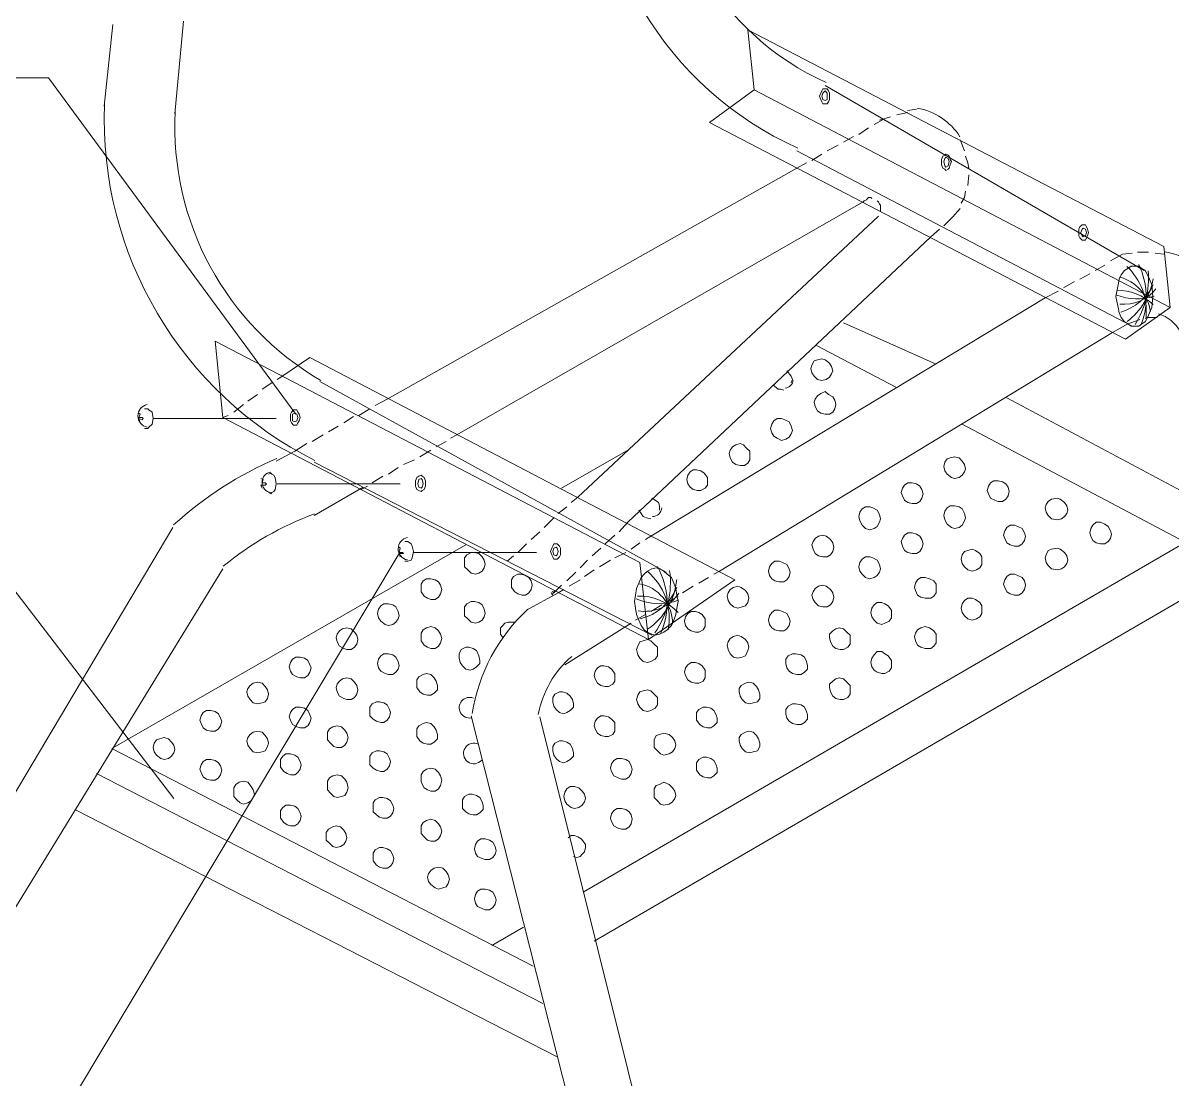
# Model space of a CAD drawing. Header units: inches. Extents: x 0.22 to 6.49, y 0.27 to 4.47.
# Drawn here: x 0.944 to 1.658, y 2.35 to 3.007 of the extents above; entities that cross this region are included whole.
import ezdxf

# ---------------------------------------------------------------- set-up
doc = ezdxf.new("R2010")
doc.units = ezdxf.units.IN
doc.header["$MEASUREMENT"] = 0
doc.layers.add('PDF_PDF11_PDF7_PDF9_0', color=7, linetype='Continuous')
doc.layers.add('PDF_PDF11_PDF7_PDF9_COTAS-01', color=7, linetype='Continuous')

msp = doc.modelspace()

# ---------------------------------------------------------------- linework, layer by layer
at = {"layer": 'PDF_PDF11_PDF7_PDF9_0', "lineweight": 18}
for points in [[(1.0434, 3.0077), (1.03799, 2.95017)], [(0.99941, 3.00567), (0.99399, 2.95491)], [(1.64034, 2.85271), (1.44204, 2.96777)], [(1.63289, 2.8182), (1.42444, 2.92716)], [(1.16996, 2.77285), (1.42444, 2.91633)], [(1.21328, 2.75052), (1.46572, 2.89535)], [(1.4752, 2.88655), (1.2884, 2.71194)], [(1.50768, 2.87369), (1.31953, 2.69637)], [(1.33375, 2.68757), (1.57875, 2.83579)], [(1.37639, 2.66592), (1.62071, 2.81413)], [(1.51107, 2.79451), (1.45354, 2.82023)], [(1.48603, 2.78029), (1.43662, 2.80601)], [(1.42105, 2.783), (1.42173, 2.78503), (1.42105, 2.78706), (1.41835, 2.79045)], [(1.34322, 2.66524), (1.128, 2.78368)], [(1.40955, 2.78165), (1.41293, 2.77894), (1.41429, 2.77894), (1.41632, 2.77826)], [(1.729, 2.6808), (1.55506, 2.77353)], [(1.75066, 2.63884), (1.52731, 2.75728)], [(1.10093, 2.73427), (1.11243, 2.74036)], [(1.27825, 2.71735), (1.31953, 2.74104)], [(1.33442, 2.62598), (1.12462, 2.7336)], [(1.12462, 2.70043), (1.15507, 2.71803)], [(1.33916, 2.70382), (1.33916, 2.70652), (1.33848, 2.70855), (1.33645, 2.70991), (1.33442, 2.71126)], [(1.3263, 2.70382), (1.32766, 2.70179), (1.32901, 2.69976), (1.33104, 2.69908), (1.33375, 2.6984)], [(1.03663, 2.69299), (0.79637, 2.28894), (0.79637, 2.28352)], [(1.26065, 2.42024), (0.99873, 2.5556), (1.21869, 2.68216)], [(1.29179, 2.46626), (1.66538, 2.68351), (1.66538, 2.649), (1.29855, 2.4358)], [(1.06776, 2.66727), (0.82682, 2.27405)], [(1.25659, 2.64155), (1.27622, 2.65238)], [(1.24915, 2.63411), (1.24712, 2.63411), (1.24509, 2.63411), (1.24306, 2.63343), (1.2417, 2.63208), (1.24035, 2.63072), (1.24035, 2.62869), (1.24035, 2.62666), (1.2417, 2.62463)], [(1.28028, 2.60771), (1.31818, 2.6314)], [(1.22208, 2.5759), (1.35202, 2.06289), (1.35202, 2.05747)], [(1.26471, 2.57522), (1.39195, 2.06492), (1.39263, 2.05747)], [(1.26674, 2.39723), (0.98926, 2.54003)], [(1.27554, 2.36406), (0.97572, 2.5177)], [(1.28569, 2.48859), (1.28772, 2.48792), (1.28976, 2.48859), (1.29111, 2.48995), (1.29246, 2.4913), (1.29314, 2.49401), (1.29314, 2.49604), (1.29179, 2.49807), (1.29043, 2.49942), (1.2884, 2.50078), (1.28637, 2.50145), (1.28434, 2.50145), (1.28231, 2.5001)], [(1.23493, 2.4331), (1.25456, 2.4446)]]:
    msp.add_lwpolyline(points, dxfattribs=at)
at = {"layer": 'PDF_PDF11_PDF7_PDF9_0', "lineweight": 13}
for points in [[(1.11311, 2.76337), (0.95948, 2.97251)], [(1.02445, 2.76067), (1.10093, 2.76067)], [(1.03731, 2.52446), (0.87555, 2.73563), (0.67048, 2.73563)], [(1.1016, 2.72006), (1.17808, 2.72006)], [(1.17741, 2.67674), (0.86608, 2.15696), (0.61431, 2.15696)], [(1.1862, 2.67742), (1.26268, 2.67742)]]:
    msp.add_lwpolyline(points, dxfattribs=at)
at = {"layer": 'PDF_PDF11_PDF7_PDF9_0', "lineweight": 5}
for points in [[(1.44204, 2.95626), (1.44339, 2.95626), (1.44407, 2.95762), (1.44474, 2.95897), (1.44474, 2.961), (1.44474, 2.96303), (1.44407, 2.96438), (1.44339, 2.96574), (1.44204, 2.96574), (1.44068, 2.96574), (1.44, 2.96438), (1.43933, 2.96303), (1.43865, 2.961), (1.43933, 2.95897), (1.44, 2.95762), (1.44068, 2.95626)], [(1.44204, 2.96438), (1.44068, 2.96303), (1.44, 2.961), (1.44068, 2.95897), (1.44204, 2.95829), (1.44339, 2.95897), (1.44339, 2.961), (1.44339, 2.96303)], [(1.51716, 2.91498), (1.51851, 2.91565), (1.51919, 2.91633), (1.51987, 2.91836), (1.52054, 2.92039), (1.51987, 2.92175), (1.51919, 2.92378), (1.51851, 2.92445), (1.51716, 2.92513), (1.51648, 2.92445), (1.51513, 2.92378), (1.51445, 2.92175), (1.51445, 2.92039), (1.51445, 2.91836), (1.51513, 2.91633), (1.51648, 2.91565)], [(1.51716, 2.9231), (1.51648, 2.92242), (1.51581, 2.92039), (1.51648, 2.91768), (1.51716, 2.91701), (1.51851, 2.91768), (1.51919, 2.92039), (1.51851, 2.92242)], [(1.60244, 2.87166), (1.60379, 2.87166), (1.60447, 2.87302), (1.60514, 2.87437), (1.60582, 2.8764), (1.60514, 2.87843), (1.60447, 2.87978), (1.60379, 2.88114), (1.60244, 2.88114), (1.60176, 2.88114), (1.60041, 2.87978), (1.59973, 2.87843), (1.59973, 2.8764), (1.59973, 2.87437), (1.60041, 2.87302), (1.60176, 2.87166)], [(1.60244, 2.87911), (1.60176, 2.87843), (1.60108, 2.8764), (1.60176, 2.87437), (1.60244, 2.87369), (1.60379, 2.87437), (1.60447, 2.8764), (1.60379, 2.87843)], [(1.11243, 2.75661), (1.11379, 2.75661), (1.11446, 2.75796), (1.11514, 2.75931), (1.11582, 2.76134), (1.11514, 2.76337), (1.11446, 2.76473), (1.11379, 2.76608), (1.11243, 2.76608), (1.11176, 2.76608), (1.1104, 2.76473), (1.10973, 2.76337), (1.10973, 2.76134), (1.10973, 2.75931), (1.1104, 2.75796), (1.11176, 2.75661)], [(1.11243, 2.76405), (1.11108, 2.76337), (1.11108, 2.76134), (1.11108, 2.75931), (1.11243, 2.75864), (1.11379, 2.75931), (1.11446, 2.76134), (1.11379, 2.76337)], [(1.19094, 2.71532), (1.19162, 2.716), (1.19297, 2.71668), (1.19365, 2.71871), (1.19365, 2.72006), (1.19365, 2.72209), (1.19297, 2.72412), (1.19162, 2.7248), (1.19094, 2.72547), (1.18959, 2.7248), (1.18824, 2.72412), (1.18756, 2.72209), (1.18756, 2.72006), (1.18756, 2.71871), (1.18824, 2.71668), (1.18959, 2.716)], [(1.19094, 2.72344), (1.18959, 2.72277), (1.18891, 2.72006), (1.18959, 2.71803), (1.19094, 2.71735), (1.19162, 2.71803), (1.1923, 2.72006), (1.19162, 2.72277)], [(1.27487, 2.67336), (1.27554, 2.67336), (1.2769, 2.67471), (1.27757, 2.67607), (1.27757, 2.6781), (1.27757, 2.68013), (1.2769, 2.68148), (1.27554, 2.68284), (1.27487, 2.68284), (1.27351, 2.68284), (1.27284, 2.68148), (1.27216, 2.68013), (1.27148, 2.6781), (1.27216, 2.67607), (1.27284, 2.67471), (1.27351, 2.67336)], [(1.27487, 2.6808), (1.27351, 2.68013), (1.27284, 2.6781), (1.27351, 2.67607), (1.27487, 2.67539), (1.27554, 2.67607), (1.27622, 2.6781), (1.27554, 2.68013)]]:
    msp.add_lwpolyline(points, close=True, dxfattribs=at)
at = {"layer": 'PDF_PDF11_PDF7_PDF9_0', "lineweight": 18}
for points in [[(1.63425, 2.85542), (1.63222, 2.85542), (1.63019, 2.85407), (1.62816, 2.85271), (1.62612, 2.85), (1.62477, 2.8473), (1.62409, 2.84391), (1.62274, 2.83647), (1.62409, 2.8297), (1.62477, 2.82632), (1.62612, 2.82361), (1.62816, 2.8209), (1.63019, 2.81955), (1.63222, 2.8182), (1.63425, 2.8182), (1.63695, 2.8182), (1.63898, 2.81955), (1.64101, 2.8209), (1.64237, 2.82361), (1.64372, 2.82632), (1.64508, 2.8297), (1.64575, 2.83647), (1.64508, 2.84391), (1.64372, 2.8473), (1.64237, 2.85), (1.64101, 2.85271), (1.63898, 2.85407), (1.63695, 2.85542)], [(1.44474, 2.78639), (1.4461, 2.78842), (1.44677, 2.79045), (1.4461, 2.79315), (1.44474, 2.79518), (1.44204, 2.79721), (1.44, 2.79789), (1.4373, 2.79721), (1.43527, 2.79654), (1.43391, 2.79383), (1.43324, 2.7918), (1.43391, 2.78909), (1.43527, 2.78706), (1.4373, 2.78503), (1.44, 2.78436), (1.44271, 2.78503)], [(1.44677, 2.76473), (1.44813, 2.76676), (1.4488, 2.76947), (1.44813, 2.77217), (1.44677, 2.7742), (1.44407, 2.77556), (1.44204, 2.77759), (1.43933, 2.77623), (1.4373, 2.77488), (1.43594, 2.77285), (1.43527, 2.77082), (1.43594, 2.76811), (1.4373, 2.7654), (1.43933, 2.76405), (1.44204, 2.76337), (1.44474, 2.76337)], [(1.4197, 2.74916), (1.42105, 2.75119), (1.42173, 2.75322), (1.42105, 2.75593), (1.4197, 2.75864), (1.41699, 2.75999), (1.41496, 2.76067), (1.41226, 2.76067), (1.41023, 2.75931), (1.40887, 2.75728), (1.4082, 2.75458), (1.40887, 2.75187), (1.41023, 2.74984), (1.41226, 2.74848), (1.41496, 2.74713), (1.41767, 2.74781)], [(1.39398, 2.73292), (1.39534, 2.73495), (1.39534, 2.73766), (1.39534, 2.74036), (1.39331, 2.74239), (1.39128, 2.74442), (1.38924, 2.7451), (1.38654, 2.74442), (1.38451, 2.74307), (1.38315, 2.74104), (1.38248, 2.73901), (1.38315, 2.7363), (1.38451, 2.7336), (1.38654, 2.73224), (1.38924, 2.73156), (1.39195, 2.73156)], [(1.52731, 2.72547), (1.52867, 2.7275), (1.52934, 2.72953), (1.52867, 2.73224), (1.52731, 2.73427), (1.52528, 2.7363), (1.52257, 2.73698), (1.51987, 2.7363), (1.51784, 2.73563), (1.51648, 2.7336), (1.51581, 2.73089), (1.51648, 2.72818), (1.51784, 2.72615), (1.52054, 2.72412), (1.52257, 2.72344), (1.52528, 2.72412)], [(1.36759, 2.71735), (1.36894, 2.71938), (1.36894, 2.72209), (1.36894, 2.72412), (1.36691, 2.72683), (1.36488, 2.72818), (1.36217, 2.72886), (1.36014, 2.72886), (1.35811, 2.7275), (1.35676, 2.72547), (1.35608, 2.72277), (1.35676, 2.72006), (1.35811, 2.71803), (1.36014, 2.71668), (1.36285, 2.716), (1.36488, 2.716)], [(1.50092, 2.70923), (1.50227, 2.71126), (1.50295, 2.71397), (1.50227, 2.71668), (1.50092, 2.71871), (1.49889, 2.72006), (1.49618, 2.72074), (1.49347, 2.72074), (1.49144, 2.71938), (1.49009, 2.71735), (1.48941, 2.71464), (1.49009, 2.71261), (1.49144, 2.70991), (1.49347, 2.70855), (1.49618, 2.70788), (1.49889, 2.70788)], [(1.55438, 2.71058), (1.55574, 2.71261), (1.55641, 2.71532), (1.55574, 2.71803), (1.55438, 2.72006), (1.55235, 2.72141), (1.54965, 2.72209), (1.54694, 2.72209), (1.54491, 2.72074), (1.54356, 2.71871), (1.54288, 2.716), (1.54356, 2.71397), (1.54491, 2.71126), (1.54762, 2.70991), (1.54965, 2.70923), (1.55235, 2.70923)], [(1.52731, 2.69434), (1.52867, 2.69705), (1.52934, 2.69908), (1.52867, 2.70179), (1.52731, 2.70449), (1.52528, 2.70585), (1.52257, 2.70652), (1.51987, 2.70652), (1.51784, 2.70517), (1.51648, 2.70314), (1.51581, 2.70043), (1.51648, 2.69772), (1.51784, 2.69502), (1.52054, 2.69299), (1.52257, 2.69231), (1.52528, 2.69299)], [(1.59093, 2.69976), (1.59228, 2.70179), (1.59296, 2.70382), (1.59228, 2.70652), (1.59093, 2.70855), (1.58822, 2.71058), (1.58619, 2.71126), (1.58281, 2.71058), (1.58078, 2.70923), (1.57943, 2.7072), (1.57875, 2.70517), (1.57943, 2.70246), (1.58078, 2.70043), (1.58281, 2.6984), (1.58619, 2.69772), (1.5889, 2.6984)], [(1.47452, 2.69366), (1.47588, 2.69637), (1.47655, 2.6984), (1.47588, 2.70111), (1.47452, 2.70382), (1.47181, 2.70517), (1.46978, 2.70585), (1.46708, 2.70585), (1.46505, 2.70449), (1.46369, 2.70246), (1.46302, 2.69976), (1.46369, 2.69705), (1.46505, 2.69434), (1.46708, 2.69231), (1.46978, 2.69163), (1.47249, 2.69231)], [(1.56454, 2.68284), (1.56589, 2.68487), (1.56657, 2.68757), (1.56589, 2.6896), (1.56454, 2.69231), (1.56183, 2.69366), (1.5598, 2.69434), (1.55709, 2.69434), (1.55506, 2.69299), (1.55371, 2.69096), (1.55303, 2.68825), (1.55371, 2.68622), (1.55506, 2.68351), (1.55709, 2.68216), (1.5598, 2.68148), (1.56251, 2.68148)], [(1.618, 2.68419), (1.61936, 2.68622), (1.62003, 2.68893), (1.61936, 2.69096), (1.618, 2.69366), (1.61597, 2.69502), (1.61327, 2.69637), (1.61056, 2.69637), (1.60853, 2.69434), (1.60717, 2.69231), (1.6065, 2.6896), (1.60717, 2.68757), (1.60853, 2.68487), (1.61056, 2.68351), (1.61327, 2.68284), (1.61597, 2.68284)], [(1.44542, 2.67607), (1.44677, 2.6781), (1.44745, 2.6808), (1.44677, 2.68351), (1.44542, 2.68554), (1.44271, 2.68757), (1.44068, 2.68825), (1.43797, 2.68757), (1.43594, 2.68622), (1.43459, 2.68419), (1.43391, 2.68216), (1.43459, 2.67945), (1.43594, 2.67674), (1.43797, 2.67539), (1.44068, 2.67471), (1.44339, 2.67471)], [(1.50092, 2.6781), (1.50227, 2.68013), (1.50295, 2.68284), (1.50227, 2.68554), (1.50092, 2.68757), (1.49889, 2.68893), (1.49618, 2.6896), (1.49347, 2.6896), (1.49144, 2.68825), (1.49009, 2.68622), (1.48941, 2.68419), (1.49009, 2.68148), (1.49144, 2.67877), (1.49347, 2.67742), (1.49618, 2.67674), (1.49889, 2.67674)], [(1.53814, 2.66795), (1.53949, 2.66998), (1.53949, 2.67201), (1.53949, 2.67471), (1.53814, 2.67674), (1.53543, 2.67877), (1.5334, 2.67945), (1.5307, 2.67877), (1.52867, 2.6781), (1.52731, 2.67607), (1.52664, 2.67336), (1.52731, 2.67065), (1.52867, 2.66862), (1.5307, 2.66659), (1.5334, 2.66592), (1.53611, 2.66659)], [(1.59093, 2.66862), (1.59228, 2.67065), (1.59296, 2.67268), (1.59228, 2.67539), (1.59093, 2.67742), (1.58822, 2.67945), (1.58619, 2.68013), (1.58281, 2.67945), (1.58078, 2.67877), (1.57943, 2.67607), (1.57875, 2.67404), (1.57943, 2.67133), (1.58078, 2.6693), (1.58281, 2.66727), (1.58619, 2.66659), (1.5889, 2.66727)], [(1.22884, 2.66592), (1.2302, 2.66795), (1.23087, 2.66998), (1.2302, 2.67268), (1.22884, 2.67471), (1.22681, 2.67674), (1.22411, 2.67742), (1.22208, 2.67742), (1.21937, 2.67607), (1.21801, 2.67404), (1.21801, 2.67133), (1.21801, 2.66862), (1.22004, 2.66659), (1.22208, 2.66456), (1.22478, 2.66388), (1.22681, 2.66456)], [(1.41835, 2.6605), (1.4197, 2.66253), (1.42038, 2.66524), (1.4197, 2.66727), (1.41835, 2.66998), (1.41564, 2.67133), (1.41361, 2.67201), (1.4109, 2.67201), (1.40887, 2.67065), (1.40752, 2.66862), (1.40684, 2.66592), (1.40752, 2.66321), (1.40887, 2.66118), (1.4109, 2.65982), (1.41361, 2.65915), (1.41632, 2.65915)], [(1.47452, 2.66321), (1.47588, 2.66524), (1.47655, 2.66727), (1.47588, 2.66998), (1.47452, 2.67268), (1.47181, 2.67404), (1.46978, 2.67471), (1.46708, 2.67471), (1.46505, 2.67336), (1.46369, 2.67133), (1.46302, 2.66862), (1.46369, 2.66592), (1.46505, 2.66388), (1.46708, 2.66185), (1.46978, 2.66118), (1.47249, 2.66185)], [(1.25795, 2.65238), (1.2593, 2.65441), (1.25998, 2.65712), (1.2593, 2.65982), (1.25795, 2.66185), (1.25592, 2.66321), (1.25321, 2.66388), (1.25118, 2.66388), (1.24847, 2.66253), (1.24712, 2.6605), (1.24712, 2.65779), (1.24712, 2.65576), (1.24915, 2.65306), (1.25118, 2.6517), (1.25388, 2.65103), (1.25592, 2.65103)], [(1.33713, 2.66795), (1.33442, 2.66727), (1.33172, 2.66592), (1.32969, 2.66388), (1.32766, 2.66185), (1.3263, 2.65847), (1.32495, 2.65509), (1.32427, 2.65103), (1.3236, 2.64696), (1.32427, 2.6429), (1.32495, 2.63884), (1.3263, 2.63546), (1.32766, 2.63208), (1.32969, 2.62937), (1.33172, 2.62801), (1.33442, 2.62666), (1.33645, 2.62598), (1.33916, 2.62666), (1.34187, 2.62801), (1.3439, 2.62937), (1.34661, 2.63208), (1.34796, 2.63546), (1.34931, 2.63884), (1.34999, 2.6429), (1.35067, 2.64696), (1.34999, 2.65103), (1.34931, 2.65509), (1.34796, 2.65847), (1.34661, 2.66185), (1.3439, 2.66388), (1.34187, 2.66592), (1.33916, 2.66727)], [(1.56454, 2.65238), (1.56589, 2.65441), (1.56657, 2.65712), (1.56589, 2.65982), (1.56454, 2.66185), (1.56183, 2.66321), (1.5598, 2.66388), (1.55709, 2.66388), (1.55506, 2.66253), (1.55371, 2.6605), (1.55303, 2.65779), (1.55371, 2.65576), (1.55506, 2.65306), (1.55709, 2.6517), (1.5598, 2.65103), (1.56251, 2.65103)], [(1.20177, 2.64967), (1.20312, 2.6517), (1.2038, 2.65441), (1.20312, 2.65712), (1.20177, 2.65915), (1.19974, 2.6605), (1.19703, 2.66118), (1.19433, 2.66118), (1.1923, 2.65982), (1.19094, 2.65779), (1.19094, 2.65576), (1.19094, 2.65306), (1.19297, 2.65035), (1.195, 2.649), (1.19703, 2.64832), (1.19974, 2.64832)], [(1.39263, 2.64426), (1.39398, 2.64629), (1.39466, 2.649), (1.39398, 2.6517), (1.39263, 2.65373), (1.38992, 2.65576), (1.38789, 2.65644), (1.38518, 2.65576), (1.38315, 2.65441), (1.3818, 2.65238), (1.38112, 2.65035), (1.3818, 2.64764), (1.38315, 2.64561), (1.38518, 2.64358), (1.38789, 2.6429), (1.3906, 2.64358)], [(1.44542, 2.64493), (1.44677, 2.64696), (1.44745, 2.64967), (1.44677, 2.65238), (1.44542, 2.65441), (1.44271, 2.65644), (1.44068, 2.65712), (1.43797, 2.65644), (1.43594, 2.65509), (1.43459, 2.65306), (1.43391, 2.65103), (1.43459, 2.64832), (1.43594, 2.64629), (1.43797, 2.64426), (1.44068, 2.64358), (1.44339, 2.64358)], [(1.50972, 2.65035), (1.51107, 2.65238), (1.51107, 2.65509), (1.51107, 2.65779), (1.50972, 2.65982), (1.50701, 2.66118), (1.5043, 2.66185), (1.50159, 2.66185), (1.49956, 2.6605), (1.49821, 2.65847), (1.49753, 2.65576), (1.49821, 2.65373), (1.49956, 2.65103), (1.50159, 2.64967), (1.5043, 2.649), (1.50768, 2.649)], [(1.17538, 2.63411), (1.17673, 2.63614), (1.17741, 2.63817), (1.17673, 2.64087), (1.17538, 2.64358), (1.17335, 2.64493), (1.17064, 2.64561), (1.16793, 2.64561), (1.1659, 2.64426), (1.16455, 2.64223), (1.16387, 2.63952), (1.16455, 2.63681), (1.1659, 2.63478), (1.16861, 2.63275), (1.17064, 2.63208), (1.17335, 2.63275)], [(1.22884, 2.63546), (1.2302, 2.63749), (1.23087, 2.63952), (1.2302, 2.64223), (1.22884, 2.64493), (1.22681, 2.64629), (1.22411, 2.64696), (1.22208, 2.64696), (1.21937, 2.64561), (1.21801, 2.64358), (1.21801, 2.64087), (1.21801, 2.63817), (1.22004, 2.63614), (1.22208, 2.63411), (1.22478, 2.63343), (1.22681, 2.63411)], [(1.48197, 2.63478), (1.48332, 2.63681), (1.48332, 2.63884), (1.48332, 2.64155), (1.48129, 2.64426), (1.47926, 2.64561), (1.47723, 2.64629), (1.47452, 2.64629), (1.47249, 2.64493), (1.47114, 2.6429), (1.47046, 2.6402), (1.47114, 2.63749), (1.47249, 2.63546), (1.47452, 2.63343), (1.47723, 2.63275), (1.47926, 2.63343)], [(1.53814, 2.63749), (1.53949, 2.63952), (1.53949, 2.64155), (1.53949, 2.64426), (1.53814, 2.64629), (1.53543, 2.64832), (1.5334, 2.649), (1.5307, 2.649), (1.52867, 2.64764), (1.52731, 2.64561), (1.52664, 2.6429), (1.52731, 2.6402), (1.52867, 2.63817), (1.5307, 2.63614), (1.5334, 2.63546), (1.53611, 2.63614)], [(1.36623, 2.62937), (1.36759, 2.6314), (1.36759, 2.63411), (1.36759, 2.63614), (1.36556, 2.63884), (1.36353, 2.6402), (1.3615, 2.64087), (1.35879, 2.64087), (1.35676, 2.63952), (1.3554, 2.63749), (1.35473, 2.63478), (1.3554, 2.63208), (1.35676, 2.63004), (1.35879, 2.62869), (1.3615, 2.62801), (1.36353, 2.62801)], [(1.41835, 2.63004), (1.4197, 2.63208), (1.42038, 2.63478), (1.4197, 2.63681), (1.41835, 2.63952), (1.41564, 2.64087), (1.41361, 2.64155), (1.4109, 2.64155), (1.40887, 2.6402), (1.40752, 2.63817), (1.40684, 2.63546), (1.40752, 2.63275), (1.40887, 2.63072), (1.4109, 2.62937), (1.41361, 2.62869), (1.41632, 2.62869)], [(1.14966, 2.61854), (1.15101, 2.62057), (1.15169, 2.62328), (1.15101, 2.62598), (1.14966, 2.62801), (1.14763, 2.63004), (1.14492, 2.63072), (1.14221, 2.63004), (1.14018, 2.62869), (1.13883, 2.62666), (1.13815, 2.62463), (1.13883, 2.62192), (1.14018, 2.61922), (1.14289, 2.61786), (1.14492, 2.61719), (1.14763, 2.61719)], [(1.20177, 2.61922), (1.20312, 2.62125), (1.2038, 2.62395), (1.20312, 2.62666), (1.20177, 2.62869), (1.19974, 2.63072), (1.19703, 2.6314), (1.19433, 2.63072), (1.1923, 2.62937), (1.19094, 2.62734), (1.19094, 2.62531), (1.19094, 2.6226), (1.19297, 2.61989), (1.195, 2.61854), (1.19703, 2.61786), (1.19974, 2.61786)], [(1.45625, 2.61854), (1.4576, 2.62057), (1.4576, 2.62328), (1.4576, 2.62598), (1.45557, 2.62801), (1.45354, 2.63004), (1.45083, 2.63072), (1.4488, 2.63004), (1.44677, 2.62869), (1.44474, 2.62666), (1.44474, 2.62463), (1.44542, 2.62192), (1.44677, 2.61922), (1.4488, 2.61786), (1.45151, 2.61719), (1.45354, 2.61719)], [(1.50972, 2.61922), (1.51107, 2.62125), (1.51107, 2.62395), (1.51107, 2.62666), (1.50972, 2.62869), (1.50701, 2.63072), (1.5043, 2.6314), (1.50159, 2.63072), (1.49956, 2.62937), (1.49821, 2.62734), (1.49753, 2.62531), (1.49821, 2.6226), (1.49956, 2.61989), (1.50159, 2.61854), (1.5043, 2.61786), (1.50768, 2.61786)], [(1.33645, 2.61109), (1.33781, 2.61312), (1.33781, 2.61583), (1.33781, 2.61854), (1.33578, 2.62057), (1.33375, 2.6226), (1.33172, 2.62328), (1.32901, 2.6226), (1.32698, 2.62192), (1.32563, 2.61922), (1.32495, 2.61719), (1.32563, 2.6138), (1.32698, 2.61177), (1.32901, 2.60974), (1.33172, 2.60906), (1.33375, 2.60974)], [(1.39263, 2.61312), (1.39398, 2.61651), (1.39466, 2.61854), (1.39398, 2.62125), (1.39263, 2.62328), (1.38992, 2.62531), (1.38789, 2.62598), (1.38518, 2.62531), (1.38315, 2.62395), (1.3818, 2.62192), (1.38112, 2.61989), (1.3818, 2.61719), (1.38315, 2.61448), (1.38518, 2.61245), (1.38789, 2.61177), (1.3906, 2.61245)], [(1.17538, 2.60297), (1.17673, 2.605), (1.17741, 2.60703), (1.17673, 2.60974), (1.17538, 2.61245), (1.17335, 2.6138), (1.17064, 2.61448), (1.16793, 2.61448), (1.1659, 2.61312), (1.16455, 2.61109), (1.16387, 2.60839), (1.16455, 2.60568), (1.1659, 2.60365), (1.16861, 2.6023), (1.17064, 2.60162), (1.17335, 2.60162)], [(1.22546, 2.60636), (1.22749, 2.60839), (1.22749, 2.61042), (1.22681, 2.61312), (1.22546, 2.61651), (1.22343, 2.61786), (1.22072, 2.61854), (1.21869, 2.61854), (1.21598, 2.61719), (1.21463, 2.61448), (1.21463, 2.61177), (1.21531, 2.60906), (1.21666, 2.60703), (1.21869, 2.605), (1.2214, 2.60433), (1.22343, 2.605)], [(1.42918, 2.60297), (1.43121, 2.605), (1.43121, 2.60703), (1.43053, 2.60974), (1.42918, 2.61245), (1.42715, 2.6138), (1.42376, 2.61448), (1.42173, 2.61448), (1.41902, 2.61312), (1.41767, 2.61109), (1.41767, 2.60839), (1.41835, 2.60568), (1.4197, 2.60365), (1.42173, 2.6023), (1.42444, 2.60162), (1.42715, 2.60162)], [(1.48197, 2.60365), (1.48332, 2.60568), (1.48332, 2.60771), (1.48332, 2.61042), (1.48129, 2.61312), (1.47926, 2.61448), (1.47723, 2.61583), (1.47452, 2.61583), (1.47249, 2.6138), (1.47114, 2.61177), (1.47046, 2.60906), (1.47114, 2.60636), (1.47249, 2.60433), (1.47452, 2.60297), (1.47723, 2.6023), (1.47926, 2.6023)], [(1.12056, 2.60094), (1.12191, 2.60297), (1.12259, 2.60568), (1.12191, 2.60771), (1.12056, 2.61042), (1.11852, 2.61177), (1.11582, 2.61245), (1.11311, 2.61245), (1.11108, 2.61109), (1.10973, 2.60906), (1.10905, 2.60636), (1.10973, 2.60365), (1.11108, 2.60162), (1.11379, 2.60027), (1.11582, 2.59959), (1.11852, 2.59959)], [(1.31006, 2.59553), (1.31141, 2.59756), (1.31141, 2.60027), (1.31141, 2.6023), (1.30938, 2.605), (1.30735, 2.60636), (1.30464, 2.60703), (1.30261, 2.60703), (1.30058, 2.60568), (1.29923, 2.60365), (1.29855, 2.60094), (1.29923, 2.59891), (1.30058, 2.5962), (1.30261, 2.59485), (1.30532, 2.59417), (1.30735, 2.59417)], [(1.36623, 2.59756), (1.36759, 2.59959), (1.36759, 2.6023), (1.36759, 2.60433), (1.36556, 2.60703), (1.36353, 2.60839), (1.3615, 2.60906), (1.35879, 2.60906), (1.35676, 2.60771), (1.3554, 2.60568), (1.35473, 2.60297), (1.3554, 2.60094), (1.35676, 2.59824), (1.35879, 2.59688), (1.3615, 2.5962), (1.36353, 2.5962)], [(1.14966, 2.58741), (1.15101, 2.58944), (1.15169, 2.59214), (1.15101, 2.59485), (1.14966, 2.59688), (1.14763, 2.59891), (1.14492, 2.59959), (1.14221, 2.59891), (1.14018, 2.59756), (1.13883, 2.59553), (1.13815, 2.5935), (1.13883, 2.59079), (1.14018, 2.58808), (1.14289, 2.58673), (1.14492, 2.58605), (1.14763, 2.58605)], [(1.19906, 2.59011), (1.20109, 2.59214), (1.20109, 2.59485), (1.20042, 2.59756), (1.19906, 2.59959), (1.19703, 2.60162), (1.19433, 2.6023), (1.1923, 2.60162), (1.18959, 2.60027), (1.18824, 2.59824), (1.18824, 2.5962), (1.18824, 2.5935), (1.19027, 2.59079), (1.1923, 2.58944), (1.195, 2.58876), (1.19703, 2.58876)], [(1.45625, 2.58741), (1.4576, 2.58944), (1.4576, 2.59214), (1.4576, 2.59485), (1.45557, 2.59688), (1.45354, 2.59891), (1.45083, 2.59959), (1.4488, 2.59891), (1.44677, 2.59756), (1.44474, 2.59553), (1.44474, 2.5935), (1.44542, 2.59079), (1.44677, 2.58808), (1.4488, 2.58673), (1.45151, 2.58605), (1.45354, 2.58605)], [(1.09416, 2.5847), (1.09551, 2.58673), (1.09619, 2.58944), (1.09551, 2.59214), (1.09416, 2.59417), (1.09213, 2.5962), (1.08942, 2.59688), (1.08672, 2.5962), (1.08468, 2.59485), (1.08333, 2.59282), (1.08265, 2.59079), (1.08333, 2.58808), (1.08468, 2.58605), (1.08672, 2.58402), (1.08942, 2.58335), (1.09213, 2.58402)], [(1.33645, 2.58064), (1.33781, 2.58267), (1.33781, 2.5847), (1.33781, 2.58741), (1.33578, 2.58944), (1.33375, 2.59147), (1.33172, 2.59214), (1.32901, 2.59147), (1.32698, 2.59079), (1.32563, 2.58876), (1.32495, 2.58605), (1.32563, 2.58335), (1.32698, 2.58132), (1.32901, 2.57928), (1.33172, 2.57861), (1.33375, 2.57928)], [(1.40007, 2.5847), (1.40143, 2.58673), (1.40143, 2.58944), (1.40075, 2.59214), (1.3994, 2.59417), (1.39737, 2.5962), (1.39466, 2.59688), (1.39263, 2.5962), (1.38992, 2.59485), (1.38857, 2.59282), (1.38857, 2.59079), (1.38924, 2.58808), (1.3906, 2.58605), (1.39263, 2.58402), (1.39534, 2.58335), (1.39737, 2.58402)], [(1.28366, 2.57928), (1.28569, 2.58132), (1.28569, 2.58335), (1.28502, 2.58605), (1.28366, 2.58808), (1.28163, 2.59011), (1.27893, 2.59079), (1.2769, 2.59079), (1.27419, 2.58944), (1.27284, 2.58741), (1.27284, 2.5847), (1.27351, 2.58199), (1.27487, 2.57996), (1.2769, 2.57793), (1.2796, 2.57725), (1.28163, 2.57793)], [(1.06506, 2.56778), (1.06641, 2.56981), (1.06709, 2.57252), (1.06641, 2.57455), (1.06506, 2.57725), (1.06303, 2.57861), (1.06032, 2.57928), (1.05761, 2.57928), (1.05558, 2.57793), (1.05423, 2.5759), (1.05355, 2.57319), (1.05423, 2.57116), (1.05558, 2.56846), (1.05761, 2.5671), (1.06032, 2.56643), (1.06303, 2.56643)], [(1.12056, 2.56981), (1.12191, 2.57184), (1.12259, 2.57455), (1.12191, 2.57658), (1.12056, 2.57928), (1.11852, 2.58064), (1.11582, 2.58132), (1.11311, 2.58132), (1.11108, 2.57996), (1.10973, 2.57793), (1.10905, 2.57522), (1.10973, 2.57319), (1.11108, 2.57049), (1.11379, 2.56913), (1.11582, 2.56846), (1.11852, 2.56846)], [(1.16996, 2.57319), (1.17132, 2.57522), (1.17199, 2.57793), (1.17132, 2.57996), (1.16996, 2.58267), (1.16793, 2.58402), (1.16522, 2.5847), (1.16319, 2.5847), (1.16049, 2.58335), (1.15913, 2.58132), (1.15913, 2.57861), (1.15913, 2.5759), (1.16116, 2.57387), (1.16319, 2.57252), (1.1659, 2.57184), (1.16793, 2.57184)], [(1.373, 2.56981), (1.37503, 2.57184), (1.37503, 2.57455), (1.37436, 2.57658), (1.373, 2.57928), (1.37097, 2.58064), (1.36826, 2.58132), (1.36623, 2.58132), (1.36353, 2.57996), (1.36217, 2.57793), (1.36217, 2.57522), (1.36217, 2.57319), (1.3642, 2.57049), (1.36623, 2.56913), (1.36894, 2.56846), (1.37097, 2.56846)], [(1.42918, 2.57184), (1.43121, 2.57387), (1.43121, 2.57658), (1.43053, 2.57861), (1.42918, 2.58132), (1.42715, 2.58267), (1.42376, 2.58335), (1.42173, 2.58335), (1.41902, 2.58199), (1.41767, 2.57996), (1.41767, 2.57725), (1.41835, 2.57455), (1.4197, 2.57252), (1.42173, 2.57116), (1.42444, 2.57049), (1.42715, 2.57049)], [(1.19906, 2.55966), (1.20109, 2.56169), (1.20109, 2.5644), (1.20042, 2.5671), (1.19906, 2.56913), (1.19703, 2.57116), (1.19433, 2.57184), (1.1923, 2.57116), (1.18959, 2.56981), (1.18824, 2.56778), (1.18824, 2.56575), (1.18824, 2.56304), (1.19027, 2.56033), (1.1923, 2.55898), (1.195, 2.5583), (1.19703, 2.5583)], [(1.31006, 2.5644), (1.31141, 2.56643), (1.31141, 2.56913), (1.31141, 2.57184), (1.30938, 2.57387), (1.30735, 2.57522), (1.30464, 2.5759), (1.30261, 2.5759), (1.30058, 2.57455), (1.29923, 2.57252), (1.29855, 2.56981), (1.29923, 2.56778), (1.30058, 2.56507), (1.30261, 2.56372), (1.30532, 2.56304), (1.30735, 2.56304)], [(1.09416, 2.55424), (1.09551, 2.55695), (1.09619, 2.55898), (1.09551, 2.56169), (1.09416, 2.56372), (1.09213, 2.56575), (1.08942, 2.56643), (1.08672, 2.56575), (1.08468, 2.5644), (1.08333, 2.56236), (1.08265, 2.56033), (1.08333, 2.55763), (1.08468, 2.5556), (1.08672, 2.55357), (1.08942, 2.55289), (1.09213, 2.55357)], [(1.14357, 2.55763), (1.14492, 2.55966), (1.1456, 2.56236), (1.14492, 2.56507), (1.14357, 2.5671), (1.14154, 2.56913), (1.13883, 2.56981), (1.13612, 2.56913), (1.13409, 2.56778), (1.13274, 2.56575), (1.13274, 2.56372), (1.13274, 2.56101), (1.13477, 2.55898), (1.1368, 2.55695), (1.13883, 2.55627), (1.14154, 2.55627)], [(1.34728, 2.55357), (1.34864, 2.5556), (1.34931, 2.55763), (1.34864, 2.56033), (1.34728, 2.56236), (1.34525, 2.5644), (1.34187, 2.56507), (1.33916, 2.5644), (1.33713, 2.56372), (1.33578, 2.56101), (1.33578, 2.55898), (1.33578, 2.55627), (1.33781, 2.55424), (1.33984, 2.55221), (1.34187, 2.55154), (1.34525, 2.55221)], [(1.40007, 2.55424), (1.40143, 2.55695), (1.40143, 2.55898), (1.40075, 2.56169), (1.3994, 2.56372), (1.39737, 2.56575), (1.39466, 2.56643), (1.39263, 2.56575), (1.38992, 2.5644), (1.38857, 2.56236), (1.38857, 2.56033), (1.38924, 2.55763), (1.3906, 2.5556), (1.39263, 2.55357), (1.39534, 2.55289), (1.39737, 2.55357)], [(1.03596, 2.55086), (1.03731, 2.55289), (1.03799, 2.55492), (1.03731, 2.55763), (1.03596, 2.55966), (1.03392, 2.56169), (1.03122, 2.56236), (1.02851, 2.56169), (1.02648, 2.56101), (1.02513, 2.55898), (1.02445, 2.55627), (1.02513, 2.55357), (1.02648, 2.55154), (1.02919, 2.54951), (1.03122, 2.54883), (1.03392, 2.54951)], [(1.28366, 2.54883), (1.28569, 2.55086), (1.28569, 2.55289), (1.28502, 2.5556), (1.28366, 2.5583), (1.28163, 2.55966), (1.27893, 2.56033), (1.2769, 2.56033), (1.27419, 2.55898), (1.27284, 2.55695), (1.27284, 2.55424), (1.27351, 2.55154), (1.27487, 2.54951), (1.2769, 2.54748), (1.2796, 2.5468), (1.28163, 2.54748)], [(1.11446, 2.54071), (1.11582, 2.54274), (1.11649, 2.54544), (1.11582, 2.54748), (1.11446, 2.55018), (1.11243, 2.55154), (1.10973, 2.55221), (1.10702, 2.55221), (1.10499, 2.55086), (1.10364, 2.54883), (1.10364, 2.54612), (1.10364, 2.54409), (1.10567, 2.54138), (1.1077, 2.54003), (1.10973, 2.53935), (1.11243, 2.53935)], [(1.16996, 2.54274), (1.17132, 2.54477), (1.17199, 2.54748), (1.17132, 2.54951), (1.16996, 2.55221), (1.16793, 2.55357), (1.16522, 2.55424), (1.16319, 2.55424), (1.16049, 2.55289), (1.15913, 2.55086), (1.15913, 2.54815), (1.15913, 2.54544), (1.16116, 2.54341), (1.16319, 2.54206), (1.1659, 2.54138), (1.16793, 2.54138)], [(1.32021, 2.538), (1.32156, 2.54003), (1.32224, 2.54274), (1.32156, 2.54477), (1.32021, 2.54748), (1.31818, 2.54883), (1.31547, 2.54951), (1.31277, 2.54951), (1.31074, 2.54815), (1.30938, 2.54612), (1.30871, 2.54341), (1.30938, 2.54138), (1.31074, 2.53868), (1.31344, 2.53732), (1.31547, 2.53665), (1.31818, 2.53665)], [(1.373, 2.53868), (1.37503, 2.54071), (1.37503, 2.54341), (1.37436, 2.54544), (1.373, 2.54815), (1.37097, 2.54951), (1.36826, 2.55018), (1.36623, 2.55018), (1.36353, 2.54883), (1.36217, 2.5468), (1.36217, 2.54409), (1.36217, 2.54206), (1.3642, 2.53935), (1.36623, 2.538), (1.36894, 2.53732), (1.37097, 2.53732)], [(1.06506, 2.53732), (1.06641, 2.53935), (1.06709, 2.54206), (1.06641, 2.54477), (1.06506, 2.5468), (1.06303, 2.54815), (1.06032, 2.54883), (1.05761, 2.54883), (1.05558, 2.54748), (1.05423, 2.54544), (1.05355, 2.54274), (1.05423, 2.54071), (1.05558, 2.538), (1.05761, 2.53665), (1.06032, 2.53597), (1.06303, 2.53597)], [(1.20177, 2.53056), (1.20312, 2.53259), (1.2038, 2.53597), (1.20312, 2.53868), (1.20177, 2.54071), (1.19974, 2.54274), (1.19703, 2.54341), (1.19433, 2.54274), (1.1923, 2.54138), (1.19094, 2.53935), (1.19094, 2.53732), (1.19094, 2.53462), (1.19297, 2.53123), (1.195, 2.52988), (1.19703, 2.5292), (1.19974, 2.5292)], [(1.08536, 2.52311), (1.08672, 2.52514), (1.08739, 2.52717), (1.08672, 2.52988), (1.08536, 2.53191), (1.08333, 2.53462), (1.08062, 2.53529), (1.07792, 2.53462), (1.07589, 2.53326), (1.07453, 2.53123), (1.07453, 2.52852), (1.07453, 2.52582), (1.07656, 2.52379), (1.07859, 2.52176), (1.08062, 2.52108), (1.08333, 2.52176)], [(1.14357, 2.52649), (1.14492, 2.52852), (1.1456, 2.53123), (1.14492, 2.53462), (1.14357, 2.53665), (1.14154, 2.53868), (1.13883, 2.53935), (1.13612, 2.53868), (1.13409, 2.53732), (1.13274, 2.53529), (1.13274, 2.53259), (1.13274, 2.52988), (1.13477, 2.52785), (1.1368, 2.52582), (1.13883, 2.52514), (1.14154, 2.52582)], [(1.29111, 2.5204), (1.29246, 2.52243), (1.29314, 2.52446), (1.29246, 2.52717), (1.29111, 2.5292), (1.28908, 2.53123), (1.28637, 2.53191), (1.28366, 2.53191), (1.28163, 2.53056), (1.28028, 2.52852), (1.2796, 2.52582), (1.28028, 2.52311), (1.28163, 2.52108), (1.28434, 2.51905), (1.28637, 2.51837), (1.28908, 2.51905)], [(1.34728, 2.52243), (1.34864, 2.52446), (1.34931, 2.52649), (1.34864, 2.5292), (1.34728, 2.53123), (1.34525, 2.53326), (1.34187, 2.53462), (1.33916, 2.53326), (1.33713, 2.53259), (1.33578, 2.53056), (1.33578, 2.52785), (1.33578, 2.52514), (1.33781, 2.52311), (1.33984, 2.52108), (1.34187, 2.5204), (1.34525, 2.52108)], [(1.17199, 2.51364), (1.17335, 2.51567), (1.17402, 2.51837), (1.17335, 2.5204), (1.17199, 2.52311), (1.16996, 2.52446), (1.16725, 2.52514), (1.16522, 2.52514), (1.16252, 2.52379), (1.16116, 2.52176), (1.16116, 2.51905), (1.16116, 2.51634), (1.16319, 2.51431), (1.16522, 2.51296), (1.16725, 2.51228), (1.16996, 2.51228)], [(1.22749, 2.51567), (1.22952, 2.5177), (1.22952, 2.5204), (1.22884, 2.52243), (1.22749, 2.52514), (1.22546, 2.52649), (1.22275, 2.52717), (1.22072, 2.52717), (1.21801, 2.52582), (1.21666, 2.52379), (1.21666, 2.52108), (1.21666, 2.51837), (1.21869, 2.51634), (1.22072, 2.51499), (1.22343, 2.51431), (1.22546, 2.51431)], [(1.11446, 2.5089), (1.11582, 2.51093), (1.11649, 2.51364), (1.11582, 2.51567), (1.11446, 2.51837), (1.11243, 2.51973), (1.10973, 2.5204), (1.10702, 2.5204), (1.10499, 2.51905), (1.10364, 2.51702), (1.10364, 2.51431), (1.10364, 2.51228), (1.10567, 2.50957), (1.1077, 2.50822), (1.10973, 2.50754), (1.11243, 2.50754)], [(1.32021, 2.50687), (1.32156, 2.5089), (1.32224, 2.5116), (1.32156, 2.51431), (1.32021, 2.51634), (1.31818, 2.5177), (1.31547, 2.51837), (1.31277, 2.51837), (1.31074, 2.51702), (1.30938, 2.51499), (1.30871, 2.51228), (1.30938, 2.51025), (1.31074, 2.50754), (1.31344, 2.50619), (1.31547, 2.50551), (1.31818, 2.50551)], [(1.14289, 2.49604), (1.14424, 2.49807), (1.14492, 2.5001), (1.14424, 2.50281), (1.14289, 2.50484), (1.14086, 2.50687), (1.13815, 2.50754), (1.13612, 2.50687), (1.13341, 2.50551), (1.13206, 2.50348), (1.13206, 2.50145), (1.13206, 2.49875), (1.13409, 2.49672), (1.13612, 2.49468), (1.13815, 2.49401), (1.14086, 2.49468)], [(1.20177, 2.49942), (1.20312, 2.50145), (1.2038, 2.50416), (1.20312, 2.50687), (1.20177, 2.5089), (1.19974, 2.51093), (1.19703, 2.5116), (1.19433, 2.51093), (1.1923, 2.50957), (1.19094, 2.50754), (1.19094, 2.50551), (1.19094, 2.50281), (1.19297, 2.50078), (1.195, 2.49875), (1.19703, 2.49807), (1.19974, 2.49807)], [(1.23561, 2.48792), (1.23696, 2.48995), (1.23764, 2.49198), (1.23696, 2.49468), (1.23561, 2.49739), (1.23358, 2.49875), (1.23087, 2.49942), (1.22817, 2.49942), (1.22614, 2.49807), (1.22478, 2.49604), (1.22411, 2.49333), (1.22478, 2.49062), (1.22614, 2.48859), (1.22884, 2.48724), (1.23087, 2.48656), (1.23358, 2.48656)], [(1.17199, 2.4825), (1.17335, 2.48453), (1.17402, 2.48724), (1.17335, 2.48927), (1.17199, 2.49198), (1.16996, 2.49333), (1.16725, 2.49401), (1.16522, 2.49401), (1.16252, 2.49265), (1.16116, 2.49062), (1.16116, 2.48792), (1.16116, 2.48589), (1.16319, 2.48318), (1.16522, 2.48183), (1.16725, 2.48115), (1.16996, 2.48115)], [(1.20651, 2.46964), (1.20786, 2.47167), (1.20854, 2.47438), (1.20786, 2.47709), (1.20651, 2.47912), (1.20448, 2.48115), (1.20177, 2.48183), (1.19906, 2.48115), (1.19703, 2.4798), (1.19568, 2.47776), (1.195, 2.47573), (1.19568, 2.47303), (1.19703, 2.471), (1.19974, 2.46897), (1.20177, 2.46829), (1.20448, 2.46897)], [(1.23561, 2.45678), (1.23696, 2.45881), (1.23764, 2.46152), (1.23696, 2.46355), (1.23561, 2.46626), (1.23358, 2.46761), (1.23087, 2.46829), (1.22817, 2.46829), (1.22614, 2.46694), (1.22478, 2.46491), (1.22411, 2.4622), (1.22478, 2.45949), (1.22614, 2.45746), (1.22884, 2.45611), (1.23087, 2.45543), (1.23358, 2.45543)]]:
    msp.add_lwpolyline(points, close=True, dxfattribs=at)
at = {"layer": 'PDF_PDF11_PDF7_PDF9_0', "lineweight": 5}
for points in [[(1.01565, 2.76405), (1.01633, 2.76337), (1.01565, 2.76134), (1.01768, 2.76134), (1.01836, 2.76067), (1.01768, 2.75999), (1.01565, 2.76067), (1.01633, 2.75796)], [(1.01904, 2.75458), (1.01971, 2.75458), (1.02107, 2.75458), (1.02174, 2.75525), (1.02377, 2.75728), (1.02445, 2.76067), (1.02377, 2.76473), (1.02174, 2.76608), (1.02107, 2.76676), (1.01971, 2.76676), (1.01904, 2.76676)], [(1.09145, 2.72344), (1.09281, 2.72277), (1.09213, 2.72074), (1.09416, 2.72074), (1.09484, 2.72006), (1.09416, 2.71938), (1.09145, 2.71938), (1.09213, 2.71735)], [(1.09619, 2.71464), (1.09754, 2.71397), (1.09822, 2.71464), (1.09957, 2.71532), (1.10025, 2.71668), (1.10093, 2.72006), (1.10025, 2.72412), (1.09957, 2.72547), (1.09822, 2.72615), (1.09754, 2.72683), (1.09619, 2.72615)], [(1.17741, 2.6808), (1.17808, 2.68013), (1.17741, 2.67742), (1.17944, 2.67742), (1.18011, 2.67674), (1.17944, 2.67674), (1.17741, 2.67674), (1.17808, 2.67471)], [(1.18079, 2.67201), (1.18214, 2.67201), (1.18282, 2.67201), (1.18485, 2.67268), (1.18553, 2.67404), (1.1862, 2.6781), (1.18553, 2.68148), (1.18485, 2.68284), (1.18282, 2.68419), (1.18214, 2.68419), (1.18079, 2.68419)], [(1.27419, 2.65373), (1.27216, 2.65103)]]:
    msp.add_lwpolyline(points, dxfattribs=at)
at = {"layer": 'PDF_PDF11_PDF7_PDF9_0', "lineweight": 18}
msp.add_lwpolyline([(1.25742, 2.64229, 0.169076), (1.22275, 2.57731, -0.169076)], format="xyb", close=True, dxfattribs=at)
for centre, radius, start, end in [((1.51208, 3.12309), 0.21285, 175.53955, 245.8795), ((1.51141, 3.12309), 0.16819, 175.56158, 245.90143), ((1.23189, 2.94713), 0.23789, 177.8851, 243.2923), ((1.21971, 2.94171), 0.18172, 176.94029, 239.9249), ((1.51481, 2.84213), 0.1121, 98.18572, 101.0288), ((1.49246, 2.91464), 0.03959, 32.48598, 79.99212), ((1.64135, 2.80567), 0.0599, 37.30965, 78.42058), ((1.64406, 2.80567), 0.02064, 24.91798, 76.11895), ((1.41666, 2.78537), 0.00575, 277.0651, 349.49765), ((1.19196, 2.5248), 0.22977, 113.21405, 132.34132), ((1.19399, 2.51533), 0.19864, 110.42898, 129.36402), ((1.33476, 2.70551), 0.00575, 269.90769, 356.65989), ((1.32664, 2.56473), 0.06396, 131.1383, 169.15651), ((1.22106, 2.58098), 0.00643, 66.96352, 280.35821), ((1.22377, 2.55255), 0.00643, 63.23783, 319.3834)]:
    msp.add_arc(centre, radius, start, end, dxfattribs=at)
at = {"layer": 'PDF_PDF11_PDF7_PDF9_0', "lineweight": 5}
for centre, radius, start, end in [((1.02208, 2.76236), 0.00711, 101.20548, 258.77126), ((1.09856, 2.72107), 0.00643, 97.87069, 262.15525), ((1.18384, 2.67979), 0.00711, 101.20548, 258.77126), ((1.25625, 2.66084), 0.01794, 329.65635, 335.67616)]:
    msp.add_arc(centre, radius, start, end, dxfattribs=at)
at = {"layer": 'PDF_PDF11_PDF7_PDF9_COTAS-01', "lineweight": 18}
msp.add_lwpolyline([(1.39398, 3.00228), (1.39804, 2.96506), (1.37029, 2.94476), (1.62883, 2.81007), (1.65658, 2.8297), (1.65252, 2.8676)], close=True, dxfattribs=at)
at = {"layer": 'PDF_PDF11_PDF7_PDF9_COTAS-01', "lineweight": 13}
msp.add_lwpolyline([(0.95948, 2.97251), (0.54934, 2.97251)], dxfattribs=at)
at = {"layer": 'PDF_PDF11_PDF7_PDF9_COTAS-01', "lineweight": 18}
for points in [[(1.65658, 2.8297), (1.39804, 2.96506)], [(1.49347, 2.95085), (1.4867, 2.94949)], [(1.47249, 2.9434), (1.47858, 2.94679)], [(1.48264, 2.94814), (1.47588, 2.94611)], [(1.45354, 2.93257), (1.45963, 2.93596)], [(1.46302, 2.93731), (1.46911, 2.94137)], [(1.44339, 2.92716), (1.45016, 2.93054)], [(1.52867, 2.92716), (1.52596, 2.93393)], [(1.43391, 2.92107), (1.44, 2.92513)], [(1.53137, 2.91633), (1.5307, 2.91972), (1.52934, 2.92378)], [(1.42444, 2.91633), (1.43053, 2.91972)], [(1.5307, 2.9055), (1.53137, 2.91227)], [(1.52664, 2.89467), (1.52867, 2.89806), (1.52934, 2.90212)], [(1.47114, 2.89738), (1.47046, 2.89806), (1.46911, 2.89806), (1.46843, 2.89738), (1.46775, 2.8967), (1.4664, 2.89603), (1.46572, 2.89535)], [(1.47655, 2.88926), (1.47655, 2.89061), (1.47655, 2.89197), (1.47655, 2.89332), (1.47588, 2.894), (1.4752, 2.89535), (1.47452, 2.89603)], [(1.51581, 2.88046), (1.52122, 2.88588), (1.52596, 2.89129)], [(1.50768, 2.87369), (1.5131, 2.87843)], [(1.61936, 2.8588), (1.6268, 2.86286), (1.63289, 2.86354)], [(1.64304, 2.86422), (1.63628, 2.86422)], [(1.65252, 2.86286), (1.64711, 2.86354)], [(1.60041, 2.8473), (1.6065, 2.85068)], [(1.60988, 2.85271), (1.61597, 2.8561)], [(1.59025, 2.84188), (1.59702, 2.84594)], [(1.57875, 2.83579), (1.58687, 2.83985)], [(1.62071, 2.81413), (1.63019, 2.81955), (1.63628, 2.82158), (1.63763, 2.82226)], [(1.64846, 2.82361), (1.64237, 2.82361), (1.64101, 2.82293)], [(1.06776, 2.76134), (1.06303, 2.80872), (1.32698, 2.67133), (1.33239, 2.62328), (1.38586, 2.6605), (1.12191, 2.79857), (1.10567, 2.78774), (1.1016, 2.78503)], [(1.09213, 2.77894), (1.09822, 2.783)], [(1.08333, 2.7715), (1.08942, 2.77556)], [(1.16252, 2.76879), (1.16996, 2.77285)], [(1.07453, 2.76473), (1.08062, 2.76947)], [(1.15236, 2.7627), (1.15913, 2.76676)], [(1.33239, 2.62328), (1.06776, 2.76134), (1.07115, 2.7627)], [(1.14289, 2.75796), (1.14898, 2.76202)], [(1.12326, 2.74645), (1.13003, 2.75052)], [(1.13341, 2.75255), (1.13951, 2.75593)], [(1.20922, 2.74848), (1.21328, 2.75052)], [(1.11243, 2.74036), (1.11988, 2.7451)], [(1.20042, 2.74307), (1.20651, 2.74645)], [(1.18011, 2.73224), (1.18688, 2.73495)], [(1.19027, 2.73698), (1.19703, 2.74104)], [(1.17064, 2.72615), (1.17673, 2.73021)], [(1.16049, 2.72074), (1.16725, 2.7248)], [(1.15372, 2.71668), (1.15778, 2.71871)], [(1.28434, 2.70855), (1.2884, 2.71194)], [(1.27622, 2.70179), (1.28163, 2.70585)], [(1.26742, 2.69299), (1.27351, 2.69908)], [(1.31412, 2.69028), (1.31953, 2.69637)], [(1.2593, 2.68554), (1.26471, 2.69028)], [(1.30532, 2.68284), (1.31141, 2.68825)], [(1.33036, 2.68554), (1.33375, 2.68757)], [(1.25118, 2.67742), (1.25659, 2.68284)], [(1.2972, 2.67539), (1.30261, 2.68013)], [(1.32156, 2.67945), (1.32698, 2.68351)], [(1.24441, 2.67201), (1.24847, 2.67539)], [(1.28976, 2.66795), (1.29449, 2.67268)], [(1.30194, 2.66862), (1.30871, 2.67268)], [(1.31141, 2.67404), (1.31818, 2.67742)], [(1.28163, 2.65982), (1.28705, 2.66524)], [(1.29246, 2.66253), (1.29855, 2.66659)], [(1.373, 2.66388), (1.37639, 2.66592)], [(1.27351, 2.65238), (1.27825, 2.65712)], [(1.28299, 2.65644), (1.28976, 2.6605)], [(1.35337, 2.65238), (1.36014, 2.65644)], [(1.36353, 2.65847), (1.36962, 2.66185)], [(1.27622, 2.65238), (1.2796, 2.65441)], [(1.3439, 2.64629), (1.35067, 2.65035)], [(1.33375, 2.64087), (1.34052, 2.64493)], [(1.32427, 2.63546), (1.33036, 2.63884)], [(1.31818, 2.6314), (1.32156, 2.63343)]]:
    msp.add_lwpolyline(points, dxfattribs=at)
at = {"layer": 'PDF_PDF11_PDF7_PDF9_COTAS-01', "lineweight": 13}
for centre, radius, start, end in [((1.59601, 2.83613), 0.04568, 339.04905, 26.36144), ((1.60345, 2.82733), 0.03824, 354.36943, 46.93321), ((1.58788, 2.84831), 0.05516, 328.11811, 4.29554), ((1.61902, 2.82395), 0.02538, 7.35555, 76.23885), ((1.61699, 2.85779), 0.03215, 286.10052, 334.05618), ((1.60481, 2.8544), 0.04162, 306.91434, 350.49678), ((1.63594, 2.86997), 0.03486, 248.71972, 287.88064), ((1.62308, 2.80703), 0.0335, 47.05979, 89.55486), ((1.62782, 2.85711), 0.02538, 264.05621, 321.32261), ((1.30701, 2.63647), 0.03824, 349.42019, 49.98245), ((1.29077, 2.65881), 0.05516, 325.45332, 7.80589), ((1.29821, 2.64595), 0.04568, 335.24788, 29.88271), ((1.3219, 2.63309), 0.02538, 0.19211, 79.87616), ((1.30837, 2.66422), 0.04162, 304.09081, 355.11652), ((1.32664, 2.61685), 0.0335, 44.03848, 92.08232), ((1.33002, 2.66625), 0.02538, 260.39787, 326.26638), ((1.31987, 2.66761), 0.03215, 283.09584, 338.66975), ((1.33882, 2.68047), 0.03485, 246.09883, 290.45701)]:
    msp.add_arc(centre, radius, start, end, dxfattribs=at)

doc.saveas('drawing.dxf')
